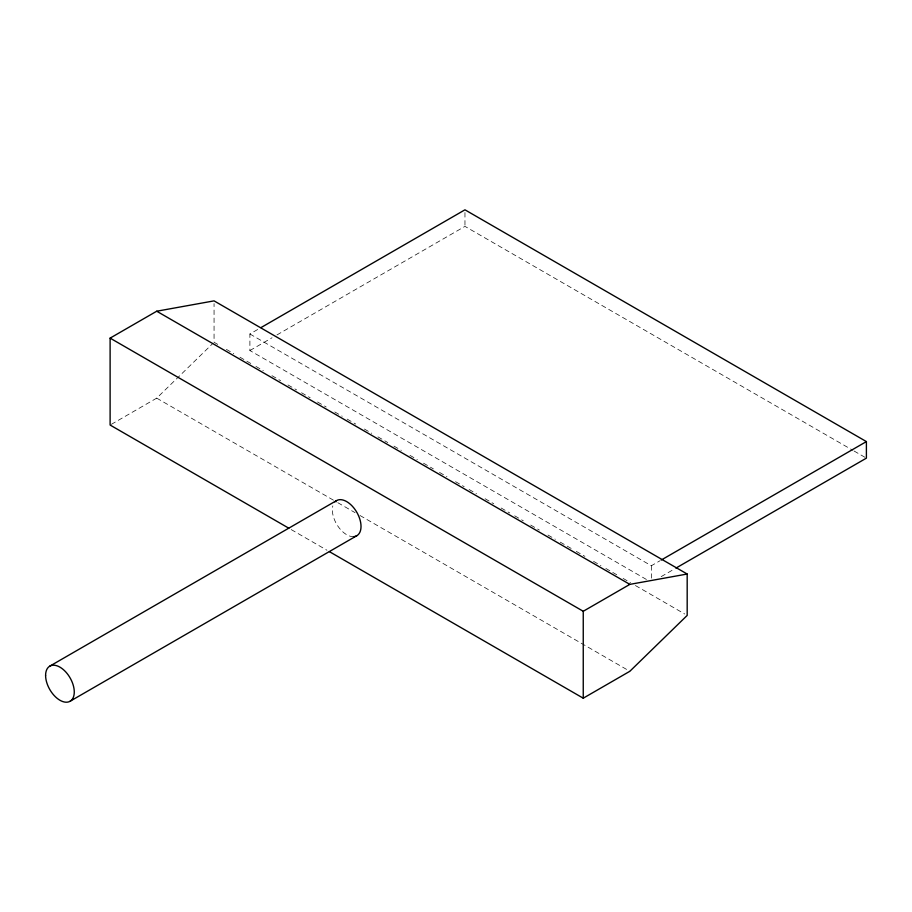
<?xml version="1.0" encoding="UTF-8"?>
<svg xmlns="http://www.w3.org/2000/svg" width="912" height="912" viewBox="0 0 912 912"><rect width="100%" height="100%" fill="white"/><g stroke="black" fill="none" stroke-linecap="round" stroke-linejoin="round"><path stroke-width="0.68" stroke-dasharray="4.56 3.42" d="M111.344 424.331L156.716 398.134L213.055 343.243M646.414 579.462L249.899 350.539L249.899 333.986L258.506 329.015M249.899 350.539L272.027 337.771M276.94 334.932L464.96 226.37L852.857 450.323M249.899 333.986L651.339 565.748L659.946 560.789M661.177 576.635L674.698 568.826M854.088 451.03L866.4 458.143M217.763 344.394L214.058 342.262L214.058 303.628M226.381 349.376L233.78 353.639M239.936 357.196L251.028 363.603M255.953 366.442L263.34 370.717M271.97 375.687L280.6 380.669M287.987 384.944L296.617 389.914M301.541 392.764L310.16 397.746M317.558 402.01L326.177 406.991M334.807 411.973L342.194 416.237M347.13 419.087L355.748 424.069M364.378 429.039L371.765 433.314M377.933 436.871L387.782 442.559M393.95 446.116L401.337 450.38M409.967 455.362L417.354 459.637M423.521 463.193L433.371 468.882M439.538 472.439L446.926 476.702M455.555 481.684L464.174 486.666M469.11 489.505L476.497 493.78M485.127 498.75L493.745 503.732M501.144 508.007L509.762 512.977M514.687 515.827L523.317 520.809M530.704 525.073L539.334 530.054M547.964 535.036L555.351 539.3M560.276 542.15L571.368 548.545M576.293 551.395L584.923 556.377M593.552 561.359L600.94 565.622M605.864 568.472L616.957 574.868M623.113 578.425L630.511 582.688M635.436 585.538L684.718 613.993M156.716 398.134L336.596 501.988M337.828 502.706L355.076 512.658M360.012 515.508L629.839 671.289M291.236 529.598L326.963 550.232M651.339 565.748L651.339 578.162M464.96 212.576L464.96 226.37M353.845 536.632A20.281 11.708 60 0 1 337.953 526.247A20.281 11.708 60 0 1 332.834 505.875"/><path stroke-width="1.37" d="M288.773 528.185L110.113 425.038L110.113 338.124L156.716 311.22L214.058 300.869L687.181 574.024L687.181 615.418L629.839 671.289L583.247 698.193L329.426 551.657M260.969 327.602L464.96 209.817L866.4 441.59L866.4 458.143L675.917 568.119M49.795 666.148L336.539 500.597M70.076 701.26L356.82 535.709M661.177 560.071L866.4 441.59M110.113 338.124L583.247 611.279L629.839 584.375L687.181 574.024M156.716 311.22L629.839 584.375M583.247 611.279L583.247 698.193M334.932 501.885A20.281 11.708 60 0 1 357.253 513.068A20.281 11.708 60 0 1 353.845 536.632M45.6 675.427A20.281 11.708 60 0 0 67.1 702.183A20.281 11.708 60 0 0 67.1 673.501A20.281 11.708 60 0 0 45.6 675.427"/></g></svg>
